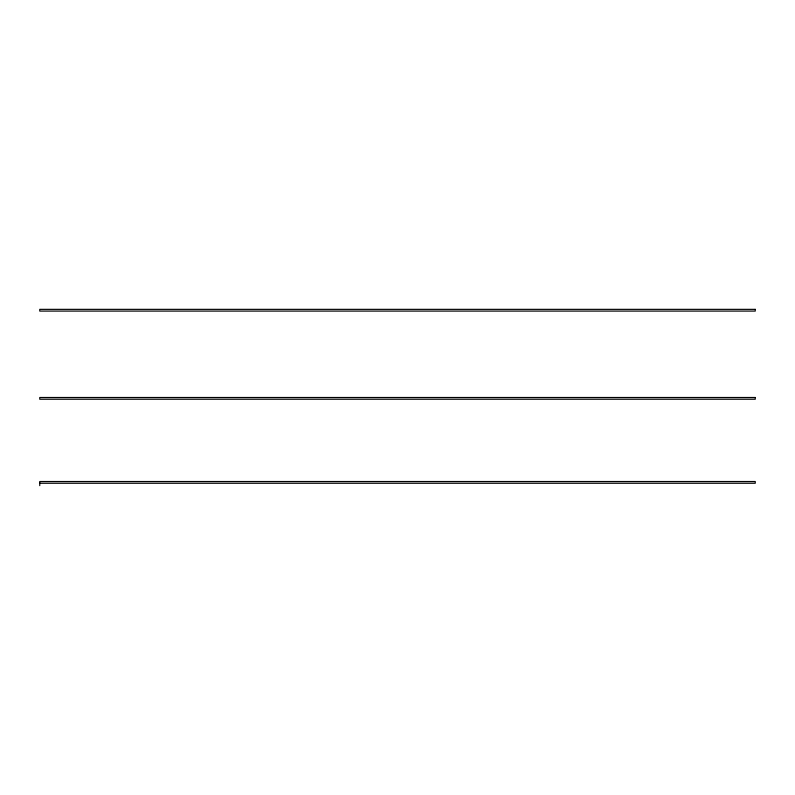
<?xml version="1.0" encoding="UTF-8"?>
<svg xmlns="http://www.w3.org/2000/svg" width="795" height="795" viewBox="0 0 795 795"><rect width="100%" height="100%" fill="white"/><g stroke="black" fill="none" stroke-linecap="round" stroke-linejoin="round"><path stroke-width="1.19" d="M39.75 483.251L755.25 483.251L755.25 481.522L39.75 481.522L39.75 485.646M755.25 309.354L39.75 309.354L39.75 311.084L755.25 311.084L755.25 309.354M755.25 397.5L39.75 397.5L39.75 399.229L755.25 399.229L755.25 397.5"/></g></svg>
